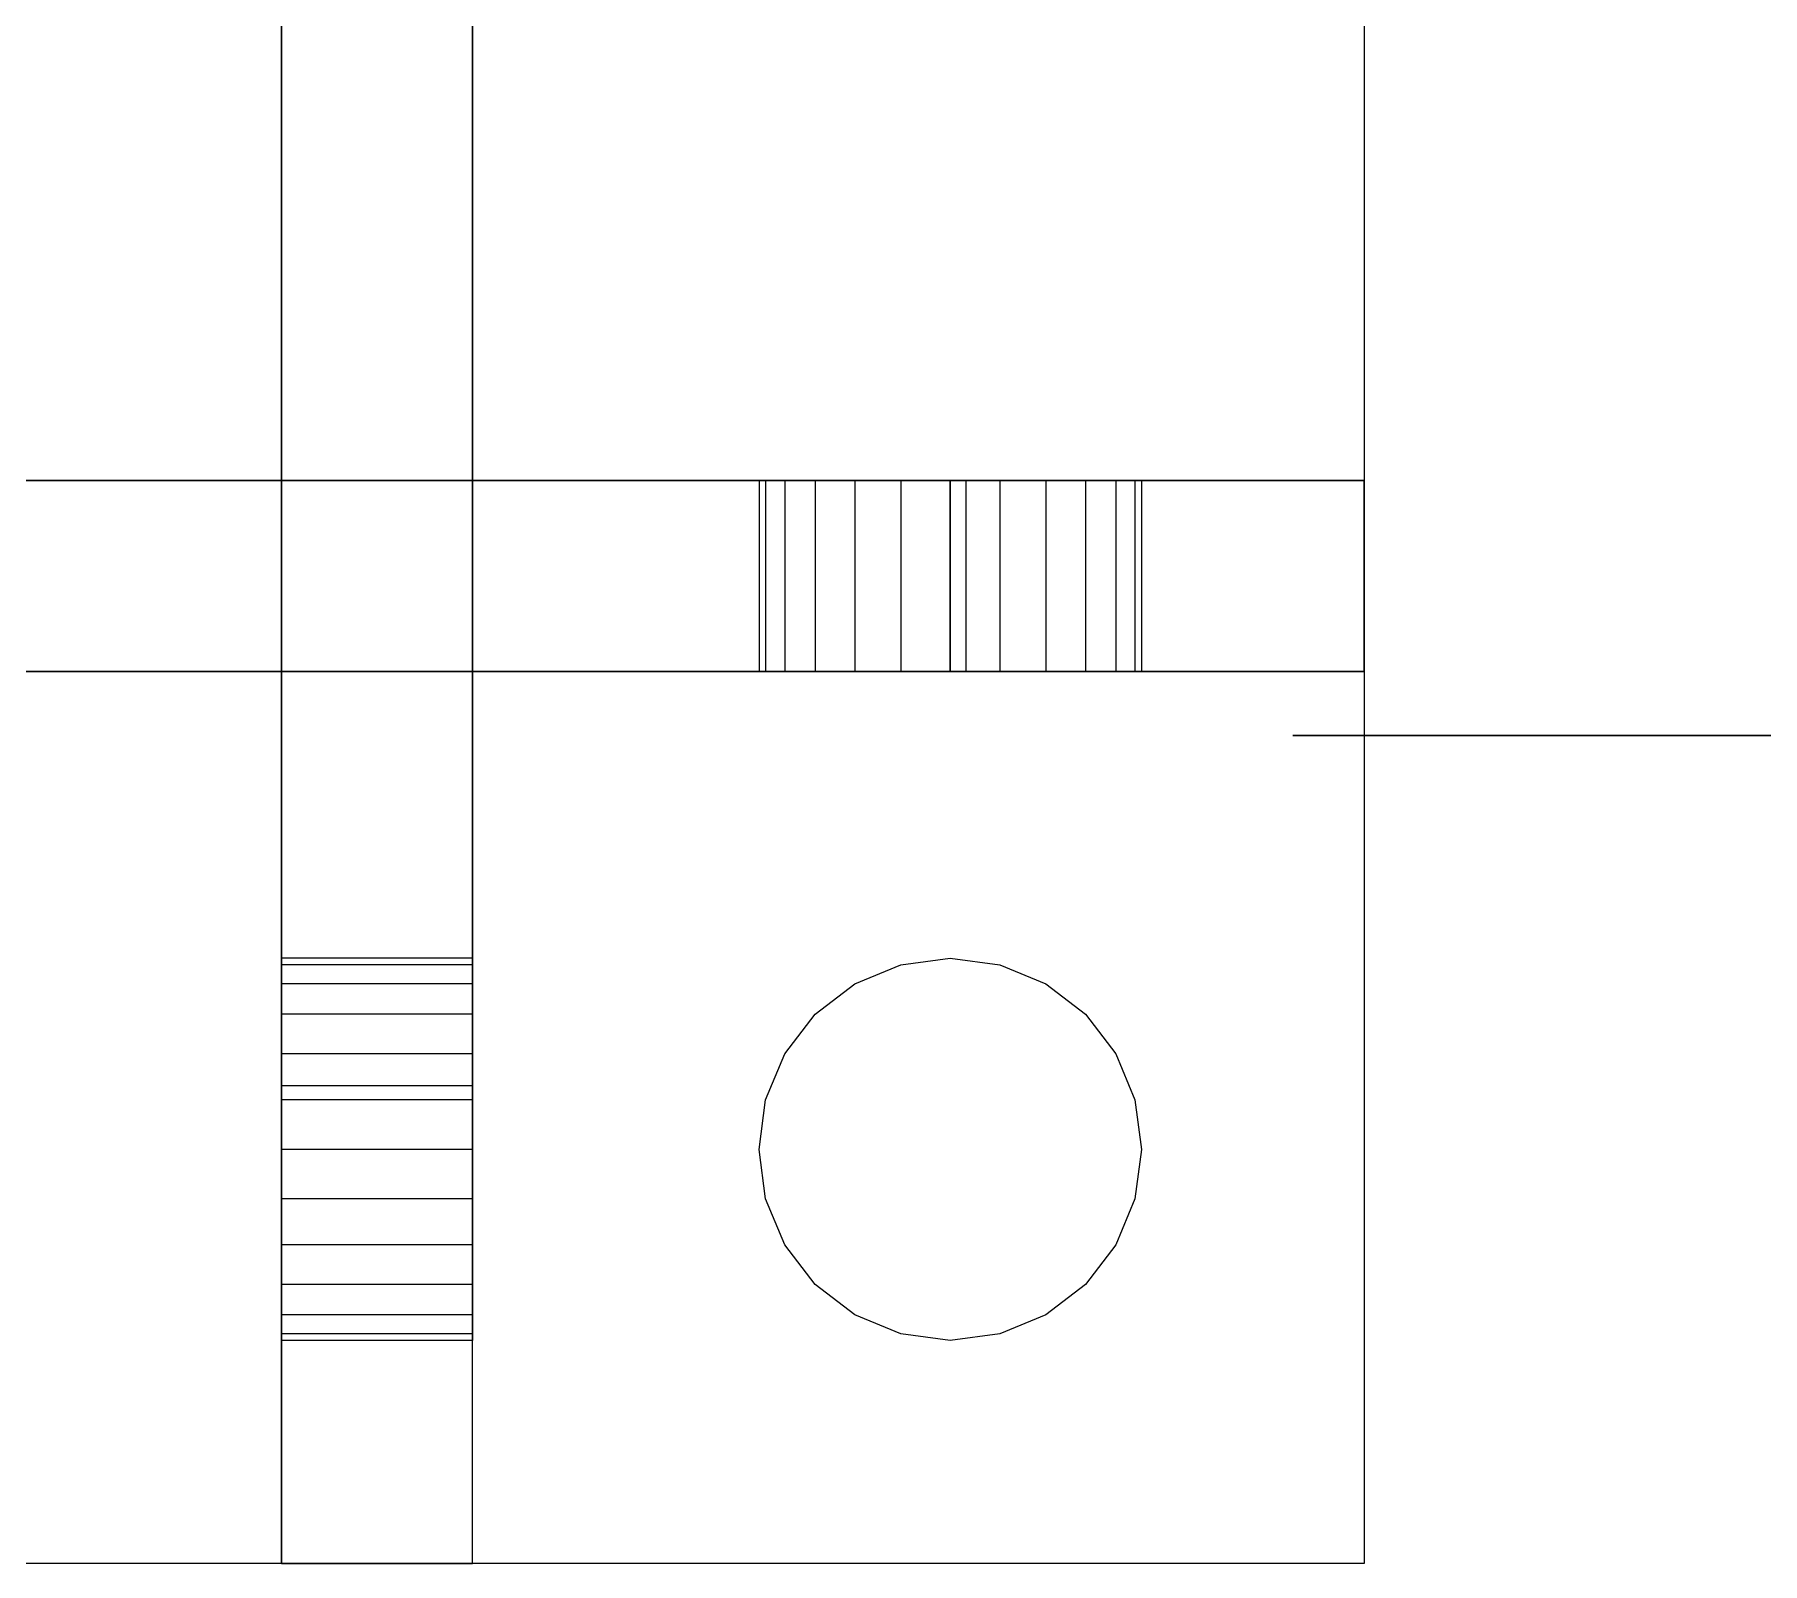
# Model space of a CAD drawing. Header units: metres. Extents: x -1 to 375, y 3 to 378.
# Drawn here: x 16.59 to 33.81, y 3.02 to 18.26 of the extents above; entities that cross this region are included whole.
import ezdxf

# ---------------------------------------------------------------- set-up
doc = ezdxf.new("R2010")
doc.units = ezdxf.units.M

msp = doc.modelspace()

# ---------------------------------------------------------------- linework, layer by layer
at = {"layer": 'Flat node sheet'}
for p, q in [((19.05, 33.497, -0.158), (19.05, 13.812, -0.158)), ((19.05, 33.497, 244.952), (19.05, 13.812, 244.952)), ((20.955, 33.497, -0.158), (20.955, 13.812, -0.158)), ((20.955, 33.497, 244.952), (20.955, 13.812, 244.952)), ((29.845, 33.497, 19.527), (29.845, 3.017, 19.527)), ((29.845, 33.497, 21.432), (29.845, 3.017, 21.432)), ((29.845, 33.497, 264.637), (29.845, 3.017, 264.637)), ((29.845, 33.497, 266.542), (29.845, 3.017, 266.542)), ((19.05, 3.017, 10.637), (19.05, 29.529, 10.637)), ((19.05, 3.017, 8.732), (19.05, 29.529, 8.732)), ((19.05, 3.017, 255.747), (19.05, 29.529, 255.747)), ((19.05, 3.017, 253.842), (19.05, 29.529, 253.842)), ((20.955, 3.017, 8.732), (20.955, 29.37, 8.732)), ((20.955, 3.017, 10.637), (20.955, 29.37, 10.637)), ((20.955, 3.017, 253.842), (20.955, 29.37, 253.842)), ((20.955, 3.017, 255.747), (20.955, 29.37, 255.747)), ((19.05, 3.017, 19.527), (19.05, 29.211, 19.527)), ((19.05, 29.211, 21.432), (19.05, 3.017, 21.432)), ((19.05, 3.017, 264.637), (19.05, 29.211, 264.637)), ((19.05, 29.211, 266.542), (19.05, 3.017, 266.542)), ((20.955, 3.017, 21.432), (20.955, 29.211, 21.432)), ((20.955, 3.017, 19.527), (20.955, 29.211, 19.527)), ((20.955, 3.017, 266.542), (20.955, 29.211, 266.542)), ((20.955, 3.017, 264.637), (20.955, 29.211, 264.637)), ((29.845, 22.702, 8.732), (29.845, 13.812, 8.732)), ((29.845, 22.702, 10.637), (29.845, 13.812, 10.637)), ((29.845, 22.702, 253.842), (29.845, 13.812, 253.842)), ((29.845, 22.702, 255.747), (29.845, 13.812, 255.747)), ((19.05, 3.017, 30.322), (19.05, 18.575, 30.322)), ((19.05, 3.017, 275.432), (19.05, 18.575, 275.432)), ((20.955, 3.017, 30.322), (20.955, 18.575, 30.322)), ((20.955, 3.017, 275.432), (20.955, 18.575, 275.432)), ((-0.635, 13.812, -0.158), (29.845, 13.812, -0.158)), ((-0.635, 13.812, 19.527), (25.876, 13.812, 19.527)), ((-0.635, 13.812, 21.432), (25.717, 13.812, 21.432)), ((-0.635, 13.812, 244.952), (29.845, 13.812, 244.952)), ((-0.635, 13.812, 264.637), (25.876, 13.812, 264.637)), ((-0.635, 13.812, 266.542), (25.717, 13.812, 266.542)), ((29.845, 13.812, 8.732), (3.651, 13.812, 8.732)), ((29.845, 13.812, 10.637), (3.651, 13.812, 10.637)), ((29.845, 13.812, 253.842), (3.651, 13.812, 253.842)), ((29.845, 13.812, 255.747), (3.651, 13.812, 255.747)), ((19.05, 13.812, 30.322), (10.16, 13.812, 30.322)), ((19.05, 13.812, 275.432), (10.16, 13.812, 275.432)), ((19.05, 11.907, 30.322), (19.05, 13.812, 30.322)), ((19.05, 13.812, 3.97), (20.955, 13.812, 3.97)), ((19.05, 11.907, 3.811), (19.05, 13.812, 3.97)), ((20.955, 13.812, 3.811), (19.05, 13.812, 3.811)), ((19.05, 13.812, 30.322), (19.05, 13.812, 3.97)), ((19.05, 13.812, 3.97), (19.05, 13.812, 3.811)), ((19.05, 13.812, -0.158), (19.05, 13.812, 3.97)), ((19.05, 13.812, 3.97), (19.05, 11.907, 3.97)), ((19.05, 13.812, -0.158), (20.955, 13.812, -0.158)), ((19.05, 13.812, 3.97), (20.955, 13.812, 3.97)), ((19.05, 11.907, 275.432), (19.05, 13.812, 275.432)), ((19.05, 13.812, 249.08), (20.955, 13.812, 249.08)), ((19.05, 11.907, 248.921), (19.05, 13.812, 249.08)), ((20.955, 13.812, 248.921), (19.05, 13.812, 248.921)), ((19.05, 13.812, 275.432), (19.05, 13.812, 249.08)), ((19.05, 13.812, 249.08), (19.05, 13.812, 248.921)), ((19.05, 13.812, 244.952), (19.05, 13.812, 249.08)), ((19.05, 13.812, 249.08), (19.05, 11.907, 249.08)), ((19.05, 13.812, 244.952), (20.955, 13.812, 244.952)), ((19.05, 13.812, 249.08), (20.955, 13.812, 249.08)), ((20.955, 11.907, 30.322), (20.955, 13.812, 30.322)), ((20.955, 11.907, 3.811), (20.955, 13.812, 3.97)), ((29.845, 13.812, 30.322), (20.955, 13.812, 30.322)), ((20.955, 13.812, 30.322), (20.955, 13.812, 3.97)), ((20.955, 13.812, 3.97), (20.955, 13.812, 3.811)), ((20.955, 13.812, 3.97), (20.955, 11.907, 3.97)), ((20.955, 13.812, -0.158), (20.955, 13.812, 3.97)), ((20.955, 11.907, 275.432), (20.955, 13.812, 275.432)), ((20.955, 11.907, 248.921), (20.955, 13.812, 249.08)), ((29.845, 13.812, 275.432), (20.955, 13.812, 275.432)), ((20.955, 13.812, 275.432), (20.955, 13.812, 249.08)), ((20.955, 13.812, 249.08), (20.955, 13.812, 248.921)), ((20.955, 13.812, 249.08), (20.955, 11.907, 249.08)), ((20.955, 13.812, 244.952), (20.955, 13.812, 249.08)), ((23.877, 13.812, 4.463), (23.813, 13.812, 3.97)), ((23.813, 13.812, 3.97), (23.877, 13.812, 3.477)), ((23.813, 13.812, 3.97), (23.813, 11.907, 3.97)), ((23.877, 13.812, 26.688), (23.813, 13.812, 26.195)), ((23.813, 13.812, 26.195), (23.877, 13.812, 25.702)), ((23.813, 13.812, 26.195), (23.813, 11.907, 26.195)), ((23.877, 13.812, 249.573), (23.813, 13.812, 249.08)), ((23.813, 13.812, 249.08), (23.877, 13.812, 248.587)), ((23.813, 13.812, 249.08), (23.813, 11.907, 249.08)), ((23.877, 13.812, 271.798), (23.813, 13.812, 271.305)), ((23.813, 13.812, 271.305), (23.877, 13.812, 270.812)), ((23.813, 13.812, 271.305), (23.813, 11.907, 271.305)), ((24.068, 13.812, 4.922), (23.877, 13.812, 4.463)), ((23.877, 13.812, 3.477), (24.068, 13.812, 3.017)), ((23.877, 13.812, 3.477), (23.877, 11.907, 3.477)), ((23.877, 13.812, 4.463), (23.877, 11.907, 4.463)), ((24.068, 13.812, 27.147), (23.877, 13.812, 26.688)), ((23.877, 13.812, 25.702), (24.068, 13.812, 25.242)), ((23.877, 13.812, 25.702), (23.877, 11.907, 25.702)), ((23.877, 13.812, 26.688), (23.877, 11.907, 26.688)), ((24.068, 13.812, 250.032), (23.877, 13.812, 249.573)), ((23.877, 13.812, 248.587), (24.068, 13.812, 248.127)), ((23.877, 13.812, 248.587), (23.877, 11.907, 248.587)), ((23.877, 13.812, 249.573), (23.877, 11.907, 249.573)), ((24.068, 13.812, 272.257), (23.877, 13.812, 271.798)), ((23.877, 13.812, 270.812), (24.068, 13.812, 270.352)), ((23.877, 13.812, 270.812), (23.877, 11.907, 270.812)), ((23.877, 13.812, 271.798), (23.877, 11.907, 271.798)), ((24.37, 13.812, 5.317), (24.068, 13.812, 4.922)), ((24.068, 13.812, 3.017), (24.37, 13.812, 2.623)), ((24.068, 13.812, 3.017), (24.068, 11.907, 3.017)), ((24.068, 13.812, 4.922), (24.068, 11.907, 4.922)), ((24.37, 13.812, 27.542), (24.068, 13.812, 27.147)), ((24.068, 13.812, 25.242), (24.37, 13.812, 24.848)), ((24.068, 13.812, 25.242), (24.068, 11.907, 25.242)), ((24.068, 13.812, 27.147), (24.068, 11.907, 27.147)), ((24.37, 13.812, 250.427), (24.068, 13.812, 250.032)), ((24.068, 13.812, 248.127), (24.37, 13.812, 247.733)), ((24.068, 13.812, 248.127), (24.068, 11.907, 248.127)), ((24.068, 13.812, 250.032), (24.068, 11.907, 250.032)), ((24.37, 13.812, 272.652), (24.068, 13.812, 272.257)), ((24.068, 13.812, 270.352), (24.37, 13.812, 269.958)), ((24.068, 13.812, 270.352), (24.068, 11.907, 270.352)), ((24.068, 13.812, 272.257), (24.068, 11.907, 272.257)), ((24.765, 13.812, 5.62), (24.37, 13.812, 5.317)), ((24.37, 13.812, 2.623), (24.765, 13.812, 2.32)), ((24.37, 13.812, 2.623), (24.37, 11.907, 2.623)), ((24.37, 13.812, 5.317), (24.37, 11.907, 5.317)), ((24.765, 13.812, 27.845), (24.37, 13.812, 27.542)), ((24.37, 13.812, 24.848), (24.765, 13.812, 24.545)), ((24.37, 13.812, 24.848), (24.37, 11.907, 24.848)), ((24.37, 13.812, 27.542), (24.37, 11.907, 27.542)), ((24.765, 13.812, 250.73), (24.37, 13.812, 250.427)), ((24.37, 13.812, 247.733), (24.765, 13.812, 247.43)), ((24.37, 13.812, 247.733), (24.37, 11.907, 247.733)), ((24.37, 13.812, 250.427), (24.37, 11.907, 250.427)), ((24.765, 13.812, 272.955), (24.37, 13.812, 272.652)), ((24.37, 13.812, 269.958), (24.765, 13.812, 269.655)), ((24.37, 13.812, 269.958), (24.37, 11.907, 269.958)), ((24.37, 13.812, 272.652), (24.37, 11.907, 272.652)), ((25.224, 13.812, 5.81), (24.765, 13.812, 5.62)), ((24.765, 13.812, 2.32), (25.224, 13.812, 2.13)), ((24.765, 13.812, 2.32), (24.765, 11.907, 2.32)), ((24.765, 13.812, 5.62), (24.765, 11.907, 5.62)), ((25.224, 13.812, 28.035), (24.765, 13.812, 27.845)), ((24.765, 13.812, 24.545), (25.224, 13.812, 24.355)), ((24.765, 13.812, 24.545), (24.765, 11.907, 24.545)), ((24.765, 13.812, 27.845), (24.765, 11.907, 27.845)), ((25.224, 13.812, 250.92), (24.765, 13.812, 250.73)), ((24.765, 13.812, 247.43), (25.224, 13.812, 247.24)), ((24.765, 13.812, 247.43), (24.765, 11.907, 247.43)), ((24.765, 13.812, 250.73), (24.765, 11.907, 250.73)), ((25.224, 13.812, 273.145), (24.765, 13.812, 272.955)), ((24.765, 13.812, 269.655), (25.224, 13.812, 269.465)), ((24.765, 13.812, 269.655), (24.765, 11.907, 269.655)), ((24.765, 13.812, 272.955), (24.765, 11.907, 272.955)), ((25.717, 13.812, 5.875), (25.224, 13.812, 5.81)), ((25.224, 13.812, 2.13), (25.717, 13.812, 2.065)), ((25.224, 13.812, 2.13), (25.224, 11.907, 2.13)), ((25.224, 13.812, 5.81), (25.224, 11.907, 5.81)), ((25.717, 13.812, 28.1), (25.224, 13.812, 28.035)), ((25.224, 13.812, 24.355), (25.717, 13.812, 24.29)), ((25.224, 13.812, 28.035), (25.224, 11.907, 28.035)), ((25.224, 13.812, 24.355), (25.224, 11.907, 24.355)), ((25.717, 13.812, 250.985), (25.224, 13.812, 250.92)), ((25.224, 13.812, 247.24), (25.717, 13.812, 247.175)), ((25.224, 13.812, 247.24), (25.224, 11.907, 247.24)), ((25.224, 13.812, 250.92), (25.224, 11.907, 250.92)), ((25.717, 13.812, 273.21), (25.224, 13.812, 273.145)), ((25.224, 13.812, 269.465), (25.717, 13.812, 269.4)), ((25.224, 13.812, 273.145), (25.224, 11.907, 273.145)), ((25.224, 13.812, 269.465), (25.224, 11.907, 269.465)), ((25.717, 11.907, 21.432), (25.717, 13.812, 21.432)), ((26.211, 13.812, 5.81), (25.717, 13.812, 5.875)), ((25.717, 13.812, 5.875), (25.717, 11.907, 5.875)), ((25.717, 13.812, 21.432), (29.845, 13.812, 25.56)), ((25.717, 13.812, 19.527), (25.717, 13.812, 21.432)), ((25.717, 11.907, 266.542), (25.717, 13.812, 266.542)), ((26.211, 13.812, 250.92), (25.717, 13.812, 250.985)), ((25.717, 13.812, 250.985), (25.717, 11.907, 250.985)), ((25.717, 13.812, 266.542), (29.845, 13.812, 270.67)), ((25.717, 13.812, 264.637), (25.717, 13.812, 266.542)), ((25.717, 11.907, 19.527), (25.717, 13.812, 19.527)), ((25.717, 13.812, 2.065), (26.211, 13.812, 2.13)), ((25.717, 13.812, 2.065), (25.717, 11.907, 2.065)), ((25.717, 13.812, 24.29), (26.211, 13.812, 24.355)), ((26.211, 13.812, 28.035), (25.717, 13.812, 28.1)), ((25.717, 13.812, 28.1), (25.717, 11.907, 28.1)), ((25.717, 13.812, 24.29), (25.717, 11.907, 24.29)), ((29.845, 13.812, 19.527), (25.717, 13.812, 19.527)), ((25.717, 13.812, 21.432), (25.717, 11.907, 21.432)), ((25.876, 13.812, 19.527), (25.717, 13.812, 21.432)), ((25.717, 13.812, 21.432), (25.876, 13.812, 21.432)), ((25.717, 11.907, 264.637), (25.717, 13.812, 264.637)), ((25.717, 13.812, 247.175), (26.211, 13.812, 247.24)), ((25.717, 13.812, 247.175), (25.717, 11.907, 247.175)), ((25.717, 13.812, 269.4), (26.211, 13.812, 269.465)), ((26.211, 13.812, 273.145), (25.717, 13.812, 273.21)), ((25.717, 13.812, 273.21), (25.717, 11.907, 273.21)), ((25.717, 13.812, 269.4), (25.717, 11.907, 269.4)), ((29.845, 13.812, 264.637), (25.717, 13.812, 264.637)), ((25.717, 13.812, 266.542), (25.717, 11.907, 266.542)), ((25.876, 13.812, 264.637), (25.717, 13.812, 266.542)), ((25.717, 13.812, 266.542), (25.876, 13.812, 266.542)), ((25.876, 11.907, 19.527), (25.876, 13.812, 19.527)), ((25.876, 11.907, 21.432), (25.876, 13.812, 21.432)), ((25.876, 11.907, 264.637), (25.876, 13.812, 264.637)), ((25.876, 11.907, 266.542), (25.876, 13.812, 266.542)), ((26.211, 13.812, 2.13), (26.67, 13.812, 2.32)), ((26.67, 13.812, 5.62), (26.211, 13.812, 5.81)), ((26.211, 13.812, 2.13), (26.211, 11.907, 2.13)), ((26.211, 13.812, 5.81), (26.211, 11.907, 5.81)), ((26.211, 13.812, 24.355), (26.67, 13.812, 24.545)), ((26.67, 13.812, 27.845), (26.211, 13.812, 28.035)), ((26.211, 13.812, 28.035), (26.211, 11.907, 28.035)), ((26.211, 13.812, 24.355), (26.211, 11.907, 24.355)), ((26.211, 13.812, 247.24), (26.67, 13.812, 247.43)), ((26.67, 13.812, 250.73), (26.211, 13.812, 250.92)), ((26.211, 13.812, 247.24), (26.211, 11.907, 247.24)), ((26.211, 13.812, 250.92), (26.211, 11.907, 250.92)), ((26.211, 13.812, 269.465), (26.67, 13.812, 269.655)), ((26.67, 13.812, 272.955), (26.211, 13.812, 273.145)), ((26.211, 13.812, 273.145), (26.211, 11.907, 273.145)), ((26.211, 13.812, 269.465), (26.211, 11.907, 269.465)), ((26.67, 13.812, 2.32), (27.065, 13.812, 2.623)), ((27.065, 13.812, 5.317), (26.67, 13.812, 5.62)), ((26.67, 13.812, 5.62), (26.67, 11.907, 5.62)), ((26.67, 13.812, 2.32), (26.67, 11.907, 2.32)), ((26.67, 13.812, 24.545), (27.065, 13.812, 24.848)), ((27.065, 13.812, 27.542), (26.67, 13.812, 27.845)), ((26.67, 13.812, 27.845), (26.67, 11.907, 27.845)), ((26.67, 13.812, 24.545), (26.67, 11.907, 24.545)), ((26.67, 13.812, 247.43), (27.065, 13.812, 247.733)), ((27.065, 13.812, 250.427), (26.67, 13.812, 250.73)), ((26.67, 13.812, 250.73), (26.67, 11.907, 250.73)), ((26.67, 13.812, 247.43), (26.67, 11.907, 247.43)), ((26.67, 13.812, 269.655), (27.065, 13.812, 269.958)), ((27.065, 13.812, 272.652), (26.67, 13.812, 272.955)), ((26.67, 13.812, 272.955), (26.67, 11.907, 272.955)), ((26.67, 13.812, 269.655), (26.67, 11.907, 269.655)), ((27.065, 13.812, 2.623), (27.367, 13.812, 3.017)), ((27.367, 13.812, 4.922), (27.065, 13.812, 5.317)), ((27.065, 13.812, 5.317), (27.065, 11.907, 5.317)), ((27.065, 13.812, 2.623), (27.065, 11.907, 2.623)), ((27.065, 13.812, 24.848), (27.367, 13.812, 25.242)), ((27.367, 13.812, 27.147), (27.065, 13.812, 27.542)), ((27.065, 13.812, 27.542), (27.065, 11.907, 27.542)), ((27.065, 13.812, 24.848), (27.065, 11.907, 24.848)), ((27.065, 13.812, 247.733), (27.367, 13.812, 248.127)), ((27.367, 13.812, 250.032), (27.065, 13.812, 250.427)), ((27.065, 13.812, 250.427), (27.065, 11.907, 250.427)), ((27.065, 13.812, 247.733), (27.065, 11.907, 247.733)), ((27.065, 13.812, 269.958), (27.367, 13.812, 270.352)), ((27.367, 13.812, 272.257), (27.065, 13.812, 272.652)), ((27.065, 13.812, 272.652), (27.065, 11.907, 272.652)), ((27.065, 13.812, 269.958), (27.065, 11.907, 269.958)), ((27.367, 13.812, 3.017), (27.558, 13.812, 3.477)), ((27.558, 13.812, 4.463), (27.367, 13.812, 4.922)), ((27.367, 13.812, 4.922), (27.367, 11.907, 4.922)), ((27.367, 13.812, 3.017), (27.367, 11.907, 3.017)), ((27.367, 13.812, 25.242), (27.558, 13.812, 25.702)), ((27.558, 13.812, 26.688), (27.367, 13.812, 27.147)), ((27.367, 13.812, 27.147), (27.367, 11.907, 27.147)), ((27.367, 13.812, 25.242), (27.367, 11.907, 25.242)), ((27.367, 13.812, 248.127), (27.558, 13.812, 248.587)), ((27.558, 13.812, 249.573), (27.367, 13.812, 250.032)), ((27.367, 13.812, 250.032), (27.367, 11.907, 250.032)), ((27.367, 13.812, 248.127), (27.367, 11.907, 248.127)), ((27.367, 13.812, 270.352), (27.558, 13.812, 270.812)), ((27.558, 13.812, 271.798), (27.367, 13.812, 272.257)), ((27.367, 13.812, 272.257), (27.367, 11.907, 272.257)), ((27.367, 13.812, 270.352), (27.367, 11.907, 270.352)), ((27.558, 13.812, 3.477), (27.623, 13.812, 3.97)), ((27.623, 13.812, 3.97), (27.558, 13.812, 4.463)), ((27.558, 13.812, 4.463), (27.558, 11.907, 4.463)), ((27.558, 13.812, 3.477), (27.558, 11.907, 3.477)), ((27.558, 13.812, 25.702), (27.623, 13.812, 26.195)), ((27.623, 13.812, 26.195), (27.558, 13.812, 26.688)), ((27.558, 13.812, 26.688), (27.558, 11.907, 26.688)), ((27.558, 13.812, 25.702), (27.558, 11.907, 25.702)), ((27.558, 13.812, 248.587), (27.623, 13.812, 249.08)), ((27.623, 13.812, 249.08), (27.558, 13.812, 249.573)), ((27.558, 13.812, 249.573), (27.558, 11.907, 249.573)), ((27.558, 13.812, 248.587), (27.558, 11.907, 248.587)), ((27.558, 13.812, 270.812), (27.623, 13.812, 271.305)), ((27.623, 13.812, 271.305), (27.558, 13.812, 271.798)), ((27.558, 13.812, 271.798), (27.558, 11.907, 271.798)), ((27.558, 13.812, 270.812), (27.558, 11.907, 270.812)), ((27.623, 13.812, 3.97), (27.623, 11.907, 3.97)), ((27.623, 13.812, 26.195), (27.623, 11.907, 26.195)), ((27.623, 13.812, 249.08), (27.623, 11.907, 249.08)), ((27.623, 13.812, 271.305), (27.623, 11.907, 271.305)), ((29.845, 11.907, -0.158), (29.845, 13.812, -0.158)), ((29.845, 11.907, 19.527), (29.845, 13.812, 19.527)), ((29.845, 11.907, 25.56), (29.845, 13.812, 25.56)), ((29.845, 11.907, 30.322), (29.845, 13.812, 30.322)), ((29.845, 13.812, 30.322), (29.845, 13.812, 25.56)), ((29.845, 13.812, -0.158), (29.845, 13.812, 19.527)), ((29.845, 13.812, 8.732), (29.845, 13.812, 10.637)), ((29.845, 11.907, 244.952), (29.845, 13.812, 244.952)), ((29.845, 11.907, 264.637), (29.845, 13.812, 264.637)), ((29.845, 11.907, 270.67), (29.845, 13.812, 270.67)), ((29.845, 11.907, 275.432), (29.845, 13.812, 275.432)), ((29.845, 13.812, 275.432), (29.845, 13.812, 270.67)), ((29.845, 13.812, 244.952), (29.845, 13.812, 264.637)), ((29.845, 13.812, 253.842), (29.845, 13.812, 255.747)), ((-0.635, 11.907, -0.158), (29.845, 11.907, -0.158)), ((-0.635, 11.907, 19.527), (25.876, 11.907, 19.527)), ((-0.635, 11.907, 21.432), (25.717, 11.907, 21.432)), ((-0.635, 11.907, 244.952), (29.845, 11.907, 244.952)), ((-0.635, 11.907, 264.637), (25.876, 11.907, 264.637)), ((-0.635, 11.907, 266.542), (25.717, 11.907, 266.542)), ((3.651, 11.907, 8.732), (29.845, 11.907, 8.732)), ((29.845, 11.907, 10.637), (3.651, 11.907, 10.637)), ((3.651, 11.907, 253.842), (29.845, 11.907, 253.842)), ((29.845, 11.907, 255.747), (3.651, 11.907, 255.747)), ((19.05, 11.907, 30.322), (10.16, 11.907, 30.322)), ((19.05, 11.907, 275.432), (10.16, 11.907, 275.432)), ((19.05, 11.907, 30.322), (19.05, 11.907, 3.811)), ((20.955, 11.907, 3.811), (19.05, 11.907, 3.811)), ((19.05, 11.907, 3.97), (19.05, 7.78, -0.158)), ((19.05, 11.907, 3.97), (20.955, 11.907, 3.97)), ((19.05, 11.907, 275.432), (19.05, 11.907, 248.921)), ((20.955, 11.907, 248.921), (19.05, 11.907, 248.921)), ((19.05, 11.907, 249.08), (19.05, 7.78, 244.952)), ((19.05, 11.907, 249.08), (20.955, 11.907, 249.08)), ((29.845, 11.907, 30.322), (20.955, 11.907, 30.322)), ((20.955, 11.907, 30.322), (20.955, 11.907, 3.811)), ((20.955, 11.907, 3.97), (20.955, 7.78, -0.158)), ((29.845, 11.907, 275.432), (20.955, 11.907, 275.432)), ((20.955, 11.907, 275.432), (20.955, 11.907, 248.921)), ((20.955, 11.907, 249.08), (20.955, 7.78, 244.952)), ((23.813, 11.907, 3.97), (23.877, 11.907, 3.477)), ((23.877, 11.907, 4.463), (23.813, 11.907, 3.97)), ((23.813, 11.907, 26.195), (23.877, 11.907, 25.702)), ((23.877, 11.907, 26.688), (23.813, 11.907, 26.195)), ((23.813, 11.907, 249.08), (23.877, 11.907, 248.587)), ((23.877, 11.907, 249.573), (23.813, 11.907, 249.08)), ((23.813, 11.907, 271.305), (23.877, 11.907, 270.812)), ((23.877, 11.907, 271.798), (23.813, 11.907, 271.305)), ((23.877, 11.907, 3.477), (24.068, 11.907, 3.017)), ((24.068, 11.907, 4.922), (23.877, 11.907, 4.463)), ((23.877, 11.907, 25.702), (24.068, 11.907, 25.242)), ((24.068, 11.907, 27.147), (23.877, 11.907, 26.688)), ((23.877, 11.907, 248.587), (24.068, 11.907, 248.127)), ((24.068, 11.907, 250.032), (23.877, 11.907, 249.573)), ((23.877, 11.907, 270.812), (24.068, 11.907, 270.352)), ((24.068, 11.907, 272.257), (23.877, 11.907, 271.798)), ((24.068, 11.907, 3.017), (24.37, 11.907, 2.623)), ((24.37, 11.907, 5.317), (24.068, 11.907, 4.922)), ((24.068, 11.907, 25.242), (24.37, 11.907, 24.848)), ((24.37, 11.907, 27.542), (24.068, 11.907, 27.147)), ((24.068, 11.907, 248.127), (24.37, 11.907, 247.733)), ((24.37, 11.907, 250.427), (24.068, 11.907, 250.032)), ((24.068, 11.907, 270.352), (24.37, 11.907, 269.958)), ((24.37, 11.907, 272.652), (24.068, 11.907, 272.257)), ((24.37, 11.907, 2.623), (24.765, 11.907, 2.32)), ((24.765, 11.907, 5.62), (24.37, 11.907, 5.317)), ((24.37, 11.907, 24.848), (24.765, 11.907, 24.545)), ((24.765, 11.907, 27.845), (24.37, 11.907, 27.542)), ((24.37, 11.907, 247.733), (24.765, 11.907, 247.43)), ((24.765, 11.907, 250.73), (24.37, 11.907, 250.427)), ((24.37, 11.907, 269.958), (24.765, 11.907, 269.655)), ((24.765, 11.907, 272.955), (24.37, 11.907, 272.652)), ((24.765, 11.907, 2.32), (25.224, 11.907, 2.13)), ((25.224, 11.907, 5.81), (24.765, 11.907, 5.62)), ((25.224, 11.907, 28.035), (24.765, 11.907, 27.845)), ((24.765, 11.907, 24.545), (25.224, 11.907, 24.355)), ((24.765, 11.907, 247.43), (25.224, 11.907, 247.24)), ((25.224, 11.907, 250.92), (24.765, 11.907, 250.73)), ((25.224, 11.907, 273.145), (24.765, 11.907, 272.955)), ((24.765, 11.907, 269.655), (25.224, 11.907, 269.465)), ((25.224, 11.907, 2.13), (25.717, 11.907, 2.065)), ((25.717, 11.907, 5.875), (25.224, 11.907, 5.81)), ((25.717, 11.907, 28.1), (25.224, 11.907, 28.035)), ((25.224, 11.907, 24.355), (25.717, 11.907, 24.29)), ((25.224, 11.907, 247.24), (25.717, 11.907, 247.175)), ((25.717, 11.907, 250.985), (25.224, 11.907, 250.92)), ((25.717, 11.907, 273.21), (25.224, 11.907, 273.145)), ((25.224, 11.907, 269.465), (25.717, 11.907, 269.4)), ((25.717, 11.907, 19.527), (25.717, 11.907, 21.432)), ((25.717, 11.907, 21.432), (29.845, 11.907, 25.56)), ((26.211, 11.907, 5.81), (25.717, 11.907, 5.875)), ((25.717, 11.907, 264.637), (25.717, 11.907, 266.542)), ((25.717, 11.907, 266.542), (29.845, 11.907, 270.67)), ((26.211, 11.907, 250.92), (25.717, 11.907, 250.985)), ((29.845, 11.907, 19.527), (25.717, 11.907, 19.527)), ((25.717, 11.907, 2.065), (26.211, 11.907, 2.13)), ((26.211, 11.907, 28.035), (25.717, 11.907, 28.1)), ((25.717, 11.907, 24.29), (26.211, 11.907, 24.355)), ((25.876, 11.907, 19.527), (25.717, 11.907, 21.432)), ((25.717, 11.907, 21.432), (25.876, 11.907, 21.432)), ((29.845, 11.907, 264.637), (25.717, 11.907, 264.637)), ((25.717, 11.907, 247.175), (26.211, 11.907, 247.24)), ((26.211, 11.907, 273.145), (25.717, 11.907, 273.21)), ((25.717, 11.907, 269.4), (26.211, 11.907, 269.465)), ((25.876, 11.907, 264.637), (25.717, 11.907, 266.542)), ((25.717, 11.907, 266.542), (25.876, 11.907, 266.542)), ((26.211, 11.907, 2.13), (26.67, 11.907, 2.32)), ((26.67, 11.907, 5.62), (26.211, 11.907, 5.81)), ((26.67, 11.907, 27.845), (26.211, 11.907, 28.035)), ((26.211, 11.907, 24.355), (26.67, 11.907, 24.545)), ((26.211, 11.907, 247.24), (26.67, 11.907, 247.43)), ((26.67, 11.907, 250.73), (26.211, 11.907, 250.92)), ((26.67, 11.907, 272.955), (26.211, 11.907, 273.145)), ((26.211, 11.907, 269.465), (26.67, 11.907, 269.655)), ((27.065, 11.907, 5.317), (26.67, 11.907, 5.62)), ((26.67, 11.907, 2.32), (27.065, 11.907, 2.623)), ((27.065, 11.907, 27.542), (26.67, 11.907, 27.845)), ((26.67, 11.907, 24.545), (27.065, 11.907, 24.848)), ((27.065, 11.907, 250.427), (26.67, 11.907, 250.73)), ((26.67, 11.907, 247.43), (27.065, 11.907, 247.733)), ((27.065, 11.907, 272.652), (26.67, 11.907, 272.955)), ((26.67, 11.907, 269.655), (27.065, 11.907, 269.958)), ((27.367, 11.907, 4.922), (27.065, 11.907, 5.317)), ((27.065, 11.907, 2.623), (27.367, 11.907, 3.017)), ((27.367, 11.907, 27.147), (27.065, 11.907, 27.542)), ((27.065, 11.907, 24.848), (27.367, 11.907, 25.242)), ((27.367, 11.907, 250.032), (27.065, 11.907, 250.427)), ((27.065, 11.907, 247.733), (27.367, 11.907, 248.127)), ((27.367, 11.907, 272.257), (27.065, 11.907, 272.652)), ((27.065, 11.907, 269.958), (27.367, 11.907, 270.352)), ((27.558, 11.907, 4.463), (27.367, 11.907, 4.922)), ((27.367, 11.907, 3.017), (27.558, 11.907, 3.477)), ((27.558, 11.907, 26.688), (27.367, 11.907, 27.147)), ((27.367, 11.907, 25.242), (27.558, 11.907, 25.702)), ((27.558, 11.907, 249.573), (27.367, 11.907, 250.032)), ((27.367, 11.907, 248.127), (27.558, 11.907, 248.587)), ((27.558, 11.907, 271.798), (27.367, 11.907, 272.257)), ((27.367, 11.907, 270.352), (27.558, 11.907, 270.812)), ((27.623, 11.907, 3.97), (27.558, 11.907, 4.463)), ((27.558, 11.907, 3.477), (27.623, 11.907, 3.97)), ((27.623, 11.907, 26.195), (27.558, 11.907, 26.688)), ((27.558, 11.907, 25.702), (27.623, 11.907, 26.195)), ((27.623, 11.907, 249.08), (27.558, 11.907, 249.573)), ((27.558, 11.907, 248.587), (27.623, 11.907, 249.08)), ((27.623, 11.907, 271.305), (27.558, 11.907, 271.798)), ((27.558, 11.907, 270.812), (27.623, 11.907, 271.305)), ((29.845, 11.907, -0.158), (29.845, 11.907, 19.527)), ((29.845, 11.907, 30.322), (29.845, 11.907, 25.56)), ((29.845, 11.907, 8.732), (29.845, 3.017, 8.732)), ((29.845, 11.907, 8.732), (29.845, 11.907, 10.637)), ((29.845, 11.907, 10.637), (29.845, 3.017, 10.637)), ((29.845, 11.907, 244.952), (29.845, 11.907, 264.637)), ((29.845, 11.907, 275.432), (29.845, 11.907, 270.67)), ((29.845, 11.907, 253.842), (29.845, 3.017, 253.842)), ((29.845, 11.907, 253.842), (29.845, 11.907, 255.747)), ((29.845, 11.907, 255.747), (29.845, 3.017, 255.747)), ((19.05, 9.05, 3.97), (19.05, 8.985, 3.477)), ((19.05, 8.985, 4.463), (19.05, 9.05, 3.97)), ((20.955, 9.05, 3.97), (19.05, 9.05, 3.97)), ((19.05, 9.05, 249.08), (19.05, 8.985, 248.587)), ((19.05, 8.985, 249.573), (19.05, 9.05, 249.08)), ((20.955, 9.05, 249.08), (19.05, 9.05, 249.08)), ((19.05, 8.985, 3.477), (19.05, 8.795, 3.017)), ((19.05, 8.795, 4.922), (19.05, 8.985, 4.463)), ((20.955, 8.985, 3.477), (19.05, 8.985, 3.477)), ((20.955, 8.985, 4.463), (19.05, 8.985, 4.463)), ((19.05, 8.985, 248.587), (19.05, 8.795, 248.127)), ((19.05, 8.795, 250.032), (19.05, 8.985, 249.573)), ((20.955, 8.985, 248.587), (19.05, 8.985, 248.587)), ((20.955, 8.985, 249.573), (19.05, 8.985, 249.573)), ((20.955, 8.985, 4.463), (20.955, 9.05, 3.97)), ((20.955, 9.05, 3.97), (20.955, 8.985, 3.477)), ((20.955, 8.985, 249.573), (20.955, 9.05, 249.08)), ((20.955, 9.05, 249.08), (20.955, 8.985, 248.587)), ((20.955, 8.795, 4.922), (20.955, 8.985, 4.463)), ((20.955, 8.985, 3.477), (20.955, 8.795, 3.017)), ((20.955, 8.795, 250.032), (20.955, 8.985, 249.573)), ((20.955, 8.985, 248.587), (20.955, 8.795, 248.127)), ((24.765, 8.795, 21.432), (25.224, 8.985, 21.432)), ((24.765, 8.795, 19.527), (25.224, 8.985, 19.527)), ((24.765, 8.795, 266.542), (25.224, 8.985, 266.542)), ((24.765, 8.795, 264.637), (25.224, 8.985, 264.637)), ((25.224, 8.985, 21.432), (25.717, 9.05, 21.432)), ((25.224, 8.985, 19.527), (25.717, 9.05, 19.527)), ((25.224, 8.985, 266.542), (25.717, 9.05, 266.542)), ((25.224, 8.985, 264.637), (25.717, 9.05, 264.637)), ((25.224, 8.985, 21.432), (25.224, 8.985, 19.527)), ((25.224, 8.985, 266.542), (25.224, 8.985, 264.637)), ((25.717, 9.05, 21.432), (26.211, 8.985, 21.432)), ((25.717, 9.05, 19.527), (26.211, 8.985, 19.527)), ((25.717, 9.05, 21.432), (25.717, 9.05, 19.527)), ((25.717, 9.05, 266.542), (26.211, 8.985, 266.542)), ((25.717, 9.05, 264.637), (26.211, 8.985, 264.637)), ((25.717, 9.05, 266.542), (25.717, 9.05, 264.637)), ((26.211, 8.985, 21.432), (26.67, 8.795, 21.432)), ((26.211, 8.985, 19.527), (26.67, 8.795, 19.527)), ((26.211, 8.985, 21.432), (26.211, 8.985, 19.527)), ((26.211, 8.985, 266.542), (26.67, 8.795, 266.542)), ((26.211, 8.985, 264.637), (26.67, 8.795, 264.637)), ((26.211, 8.985, 266.542), (26.211, 8.985, 264.637)), ((19.05, 8.492, 5.317), (19.05, 8.795, 4.922)), ((19.05, 8.795, 3.017), (19.05, 8.492, 2.623)), ((20.955, 8.795, 4.922), (19.05, 8.795, 4.922)), ((20.955, 8.795, 3.017), (19.05, 8.795, 3.017)), ((19.05, 8.492, 250.427), (19.05, 8.795, 250.032)), ((19.05, 8.795, 248.127), (19.05, 8.492, 247.733)), ((20.955, 8.795, 250.032), (19.05, 8.795, 250.032)), ((20.955, 8.795, 248.127), (19.05, 8.795, 248.127)), ((20.955, 8.492, 5.317), (20.955, 8.795, 4.922)), ((20.955, 8.795, 3.017), (20.955, 8.492, 2.623)), ((20.955, 8.492, 250.427), (20.955, 8.795, 250.032)), ((20.955, 8.795, 248.127), (20.955, 8.492, 247.733)), ((24.37, 8.492, 21.432), (24.765, 8.795, 21.432)), ((24.37, 8.492, 19.527), (24.765, 8.795, 19.527)), ((24.37, 8.492, 266.542), (24.765, 8.795, 266.542)), ((24.37, 8.492, 264.637), (24.765, 8.795, 264.637)), ((24.765, 8.795, 21.432), (24.765, 8.795, 19.527)), ((24.765, 8.795, 266.542), (24.765, 8.795, 264.637)), ((26.67, 8.795, 21.432), (27.065, 8.492, 21.432)), ((26.67, 8.795, 19.527), (27.065, 8.492, 19.527)), ((26.67, 8.795, 21.432), (26.67, 8.795, 19.527)), ((26.67, 8.795, 266.542), (27.065, 8.492, 266.542)), ((26.67, 8.795, 264.637), (27.065, 8.492, 264.637)), ((26.67, 8.795, 266.542), (26.67, 8.795, 264.637)), ((19.05, 8.097, 5.62), (19.05, 8.492, 5.317)), ((19.05, 8.492, 2.623), (19.05, 8.097, 2.32)), ((20.955, 8.492, 5.317), (19.05, 8.492, 5.317)), ((20.955, 8.492, 2.623), (19.05, 8.492, 2.623)), ((19.05, 8.097, 250.73), (19.05, 8.492, 250.427)), ((19.05, 8.492, 247.733), (19.05, 8.097, 247.43)), ((20.955, 8.492, 250.427), (19.05, 8.492, 250.427)), ((20.955, 8.492, 247.733), (19.05, 8.492, 247.733)), ((20.955, 8.097, 5.62), (20.955, 8.492, 5.317)), ((20.955, 8.492, 2.623), (20.955, 8.097, 2.32)), ((20.955, 8.097, 250.73), (20.955, 8.492, 250.427)), ((20.955, 8.492, 247.733), (20.955, 8.097, 247.43)), ((24.068, 8.097, 21.432), (24.37, 8.492, 21.432)), ((24.068, 8.097, 19.527), (24.37, 8.492, 19.527)), ((24.068, 8.097, 266.542), (24.37, 8.492, 266.542)), ((24.068, 8.097, 264.637), (24.37, 8.492, 264.637)), ((24.37, 8.492, 21.432), (24.37, 8.492, 19.527)), ((24.37, 8.492, 266.542), (24.37, 8.492, 264.637)), ((27.065, 8.492, 21.432), (27.367, 8.097, 21.432)), ((27.065, 8.492, 19.527), (27.367, 8.097, 19.527)), ((27.065, 8.492, 21.432), (27.065, 8.492, 19.527)), ((27.065, 8.492, 266.542), (27.367, 8.097, 266.542)), ((27.065, 8.492, 264.637), (27.367, 8.097, 264.637)), ((27.065, 8.492, 266.542), (27.065, 8.492, 264.637)), ((19.05, 7.638, 5.81), (19.05, 8.097, 5.62)), ((19.05, 8.097, 2.32), (19.05, 7.638, 2.13)), ((20.955, 8.097, 5.62), (19.05, 8.097, 5.62)), ((20.955, 8.097, 2.32), (19.05, 8.097, 2.32)), ((19.05, 7.638, 250.92), (19.05, 8.097, 250.73)), ((19.05, 8.097, 247.43), (19.05, 7.638, 247.24)), ((20.955, 8.097, 250.73), (19.05, 8.097, 250.73)), ((20.955, 8.097, 247.43), (19.05, 8.097, 247.43)), ((20.955, 7.638, 5.81), (20.955, 8.097, 5.62)), ((20.955, 8.097, 2.32), (20.955, 7.638, 2.13)), ((20.955, 7.638, 250.92), (20.955, 8.097, 250.73)), ((20.955, 8.097, 247.43), (20.955, 7.638, 247.24)), ((23.877, 7.638, 21.432), (24.068, 8.097, 21.432)), ((23.877, 7.638, 19.527), (24.068, 8.097, 19.527)), ((23.877, 7.638, 266.542), (24.068, 8.097, 266.542)), ((23.877, 7.638, 264.637), (24.068, 8.097, 264.637)), ((24.068, 8.097, 21.432), (24.068, 8.097, 19.527)), ((24.068, 8.097, 266.542), (24.068, 8.097, 264.637)), ((27.367, 8.097, 21.432), (27.558, 7.638, 21.432)), ((27.367, 8.097, 19.527), (27.558, 7.638, 19.527)), ((27.367, 8.097, 21.432), (27.367, 8.097, 19.527)), ((27.367, 8.097, 266.542), (27.558, 7.638, 266.542)), ((27.367, 8.097, 264.637), (27.558, 7.638, 264.637)), ((27.367, 8.097, 266.542), (27.367, 8.097, 264.637)), ((19.05, 3.017, -0.158), (19.05, 7.78, -0.158)), ((19.05, 7.78, -0.158), (20.955, 7.78, -0.158)), ((19.05, 3.017, 244.952), (19.05, 7.78, 244.952)), ((19.05, 7.78, 244.952), (20.955, 7.78, 244.952)), ((20.955, 3.017, -0.158), (20.955, 7.78, -0.158)), ((20.955, 3.017, 244.952), (20.955, 7.78, 244.952)), ((19.05, 7.145, 5.875), (19.05, 7.638, 5.81)), ((19.05, 7.638, 2.13), (19.05, 7.145, 2.065)), ((20.955, 7.638, 5.81), (19.05, 7.638, 5.81)), ((20.955, 7.638, 2.13), (19.05, 7.638, 2.13)), ((19.05, 7.145, 250.985), (19.05, 7.638, 250.92)), ((19.05, 7.638, 247.24), (19.05, 7.145, 247.175)), ((20.955, 7.638, 250.92), (19.05, 7.638, 250.92)), ((20.955, 7.638, 247.24), (19.05, 7.638, 247.24)), ((20.955, 7.145, 5.875), (20.955, 7.638, 5.81)), ((20.955, 7.638, 2.13), (20.955, 7.145, 2.065)), ((20.955, 7.145, 250.985), (20.955, 7.638, 250.92)), ((20.955, 7.638, 247.24), (20.955, 7.145, 247.175)), ((23.813, 7.145, 21.432), (23.877, 7.638, 21.432)), ((23.813, 7.145, 19.527), (23.877, 7.638, 19.527)), ((23.813, 7.145, 266.542), (23.877, 7.638, 266.542)), ((23.813, 7.145, 264.637), (23.877, 7.638, 264.637)), ((23.877, 7.638, 21.432), (23.877, 7.638, 19.527)), ((23.877, 7.638, 266.542), (23.877, 7.638, 264.637)), ((27.558, 7.638, 21.432), (27.623, 7.145, 21.432)), ((27.558, 7.638, 19.527), (27.623, 7.145, 19.527)), ((27.558, 7.638, 21.432), (27.558, 7.638, 19.527)), ((27.558, 7.638, 266.542), (27.623, 7.145, 266.542)), ((27.558, 7.638, 264.637), (27.623, 7.145, 264.637)), ((27.558, 7.638, 266.542), (27.558, 7.638, 264.637)), ((19.05, 6.652, 5.81), (19.05, 7.145, 5.875)), ((19.05, 7.145, 2.065), (19.05, 6.652, 2.13)), ((20.955, 7.145, 5.875), (19.05, 7.145, 5.875)), ((20.955, 7.145, 2.065), (19.05, 7.145, 2.065)), ((19.05, 6.652, 250.92), (19.05, 7.145, 250.985)), ((19.05, 7.145, 247.175), (19.05, 6.652, 247.24)), ((20.955, 7.145, 250.985), (19.05, 7.145, 250.985)), ((20.955, 7.145, 247.175), (19.05, 7.145, 247.175)), ((20.955, 6.652, 5.81), (20.955, 7.145, 5.875)), ((20.955, 7.145, 2.065), (20.955, 6.652, 2.13)), ((20.955, 6.652, 250.92), (20.955, 7.145, 250.985)), ((20.955, 7.145, 247.175), (20.955, 6.652, 247.24)), ((23.877, 6.652, 21.432), (23.813, 7.145, 21.432)), ((23.877, 6.652, 19.527), (23.813, 7.145, 19.527)), ((23.813, 7.145, 21.432), (23.813, 7.145, 19.527)), ((23.877, 6.652, 266.542), (23.813, 7.145, 266.542)), ((23.877, 6.652, 264.637), (23.813, 7.145, 264.637)), ((23.813, 7.145, 266.542), (23.813, 7.145, 264.637)), ((27.623, 7.145, 21.432), (27.558, 6.652, 21.432)), ((27.623, 7.145, 19.527), (27.558, 6.652, 19.527)), ((27.623, 7.145, 266.542), (27.558, 6.652, 266.542)), ((27.623, 7.145, 264.637), (27.558, 6.652, 264.637)), ((27.623, 7.145, 21.432), (27.623, 7.145, 19.527)), ((27.623, 7.145, 266.542), (27.623, 7.145, 264.637)), ((19.05, 6.192, 5.62), (19.05, 6.652, 5.81)), ((19.05, 6.652, 2.13), (19.05, 6.192, 2.32)), ((20.955, 6.652, 5.81), (19.05, 6.652, 5.81)), ((20.955, 6.652, 2.13), (19.05, 6.652, 2.13)), ((19.05, 6.192, 250.73), (19.05, 6.652, 250.92)), ((19.05, 6.652, 247.24), (19.05, 6.192, 247.43)), ((20.955, 6.652, 250.92), (19.05, 6.652, 250.92)), ((20.955, 6.652, 247.24), (19.05, 6.652, 247.24)), ((20.955, 6.192, 5.62), (20.955, 6.652, 5.81)), ((20.955, 6.652, 2.13), (20.955, 6.192, 2.32)), ((20.955, 6.192, 250.73), (20.955, 6.652, 250.92)), ((20.955, 6.652, 247.24), (20.955, 6.192, 247.43)), ((24.068, 6.192, 21.432), (23.877, 6.652, 21.432)), ((24.068, 6.192, 19.527), (23.877, 6.652, 19.527)), ((23.877, 6.652, 21.432), (23.877, 6.652, 19.527)), ((24.068, 6.192, 266.542), (23.877, 6.652, 266.542)), ((24.068, 6.192, 264.637), (23.877, 6.652, 264.637)), ((23.877, 6.652, 266.542), (23.877, 6.652, 264.637)), ((27.558, 6.652, 21.432), (27.367, 6.192, 21.432)), ((27.558, 6.652, 19.527), (27.367, 6.192, 19.527)), ((27.558, 6.652, 266.542), (27.367, 6.192, 266.542)), ((27.558, 6.652, 264.637), (27.367, 6.192, 264.637)), ((27.558, 6.652, 21.432), (27.558, 6.652, 19.527)), ((27.558, 6.652, 266.542), (27.558, 6.652, 264.637)), ((19.05, 5.798, 5.317), (19.05, 6.192, 5.62)), ((19.05, 6.192, 2.32), (19.05, 5.798, 2.623)), ((20.955, 6.192, 5.62), (19.05, 6.192, 5.62)), ((20.955, 6.192, 2.32), (19.05, 6.192, 2.32)), ((19.05, 5.798, 250.427), (19.05, 6.192, 250.73)), ((19.05, 6.192, 247.43), (19.05, 5.798, 247.733)), ((20.955, 6.192, 250.73), (19.05, 6.192, 250.73)), ((20.955, 6.192, 247.43), (19.05, 6.192, 247.43)), ((20.955, 5.798, 5.317), (20.955, 6.192, 5.62)), ((20.955, 6.192, 2.32), (20.955, 5.798, 2.623)), ((20.955, 5.798, 250.427), (20.955, 6.192, 250.73)), ((20.955, 6.192, 247.43), (20.955, 5.798, 247.733)), ((24.37, 5.798, 21.432), (24.068, 6.192, 21.432)), ((24.37, 5.798, 19.527), (24.068, 6.192, 19.527)), ((24.068, 6.192, 21.432), (24.068, 6.192, 19.527)), ((24.37, 5.798, 266.542), (24.068, 6.192, 266.542)), ((24.37, 5.798, 264.637), (24.068, 6.192, 264.637)), ((24.068, 6.192, 266.542), (24.068, 6.192, 264.637)), ((27.367, 6.192, 21.432), (27.065, 5.798, 21.432)), ((27.367, 6.192, 19.527), (27.065, 5.798, 19.527)), ((27.367, 6.192, 266.542), (27.065, 5.798, 266.542)), ((27.367, 6.192, 264.637), (27.065, 5.798, 264.637)), ((27.367, 6.192, 21.432), (27.367, 6.192, 19.527)), ((27.367, 6.192, 266.542), (27.367, 6.192, 264.637)), ((19.05, 5.495, 4.922), (19.05, 5.798, 5.317)), ((19.05, 5.798, 2.623), (19.05, 5.495, 3.017)), ((20.955, 5.798, 5.317), (19.05, 5.798, 5.317)), ((20.955, 5.798, 2.623), (19.05, 5.798, 2.623)), ((19.05, 5.495, 250.032), (19.05, 5.798, 250.427)), ((19.05, 5.798, 247.733), (19.05, 5.495, 248.127)), ((20.955, 5.798, 250.427), (19.05, 5.798, 250.427)), ((20.955, 5.798, 247.733), (19.05, 5.798, 247.733)), ((20.955, 5.495, 4.922), (20.955, 5.798, 5.317)), ((20.955, 5.798, 2.623), (20.955, 5.495, 3.017)), ((20.955, 5.495, 250.032), (20.955, 5.798, 250.427)), ((20.955, 5.798, 247.733), (20.955, 5.495, 248.127)), ((24.765, 5.495, 21.432), (24.37, 5.798, 21.432)), ((24.765, 5.495, 19.527), (24.37, 5.798, 19.527)), ((24.37, 5.798, 21.432), (24.37, 5.798, 19.527)), ((24.765, 5.495, 266.542), (24.37, 5.798, 266.542)), ((24.765, 5.495, 264.637), (24.37, 5.798, 264.637)), ((24.37, 5.798, 266.542), (24.37, 5.798, 264.637)), ((27.065, 5.798, 21.432), (26.67, 5.495, 21.432)), ((27.065, 5.798, 19.527), (26.67, 5.495, 19.527)), ((27.065, 5.798, 266.542), (26.67, 5.495, 266.542)), ((27.065, 5.798, 264.637), (26.67, 5.495, 264.637)), ((27.065, 5.798, 21.432), (27.065, 5.798, 19.527)), ((27.065, 5.798, 266.542), (27.065, 5.798, 264.637)), ((19.05, 5.305, 4.463), (19.05, 5.495, 4.922)), ((19.05, 5.495, 3.017), (19.05, 5.305, 3.477)), ((20.955, 5.495, 4.922), (19.05, 5.495, 4.922)), ((20.955, 5.495, 3.017), (19.05, 5.495, 3.017)), ((19.05, 5.305, 249.573), (19.05, 5.495, 250.032)), ((19.05, 5.495, 248.127), (19.05, 5.305, 248.587)), ((20.955, 5.495, 250.032), (19.05, 5.495, 250.032)), ((20.955, 5.495, 248.127), (19.05, 5.495, 248.127)), ((20.955, 5.305, 4.463), (20.955, 5.495, 4.922)), ((20.955, 5.495, 3.017), (20.955, 5.305, 3.477)), ((20.955, 5.305, 249.573), (20.955, 5.495, 250.032)), ((20.955, 5.495, 248.127), (20.955, 5.305, 248.587)), ((25.224, 5.305, 21.432), (24.765, 5.495, 21.432)), ((25.224, 5.305, 19.527), (24.765, 5.495, 19.527)), ((24.765, 5.495, 21.432), (24.765, 5.495, 19.527)), ((25.224, 5.305, 266.542), (24.765, 5.495, 266.542)), ((25.224, 5.305, 264.637), (24.765, 5.495, 264.637)), ((24.765, 5.495, 266.542), (24.765, 5.495, 264.637)), ((26.67, 5.495, 21.432), (26.211, 5.305, 21.432)), ((26.67, 5.495, 19.527), (26.211, 5.305, 19.527)), ((26.67, 5.495, 266.542), (26.211, 5.305, 266.542)), ((26.67, 5.495, 264.637), (26.211, 5.305, 264.637)), ((26.67, 5.495, 21.432), (26.67, 5.495, 19.527)), ((26.67, 5.495, 266.542), (26.67, 5.495, 264.637)), ((19.05, 5.24, 3.97), (19.05, 5.305, 4.463)), ((19.05, 5.305, 3.477), (19.05, 5.24, 3.97)), ((20.955, 5.305, 4.463), (19.05, 5.305, 4.463)), ((20.955, 5.305, 3.477), (19.05, 5.305, 3.477)), ((19.05, 5.24, 249.08), (19.05, 5.305, 249.573)), ((19.05, 5.305, 248.587), (19.05, 5.24, 249.08)), ((20.955, 5.305, 249.573), (19.05, 5.305, 249.573)), ((20.955, 5.305, 248.587), (19.05, 5.305, 248.587)), ((20.955, 5.24, 3.97), (19.05, 5.24, 3.97)), ((20.955, 5.24, 249.08), (19.05, 5.24, 249.08)), ((20.955, 5.24, 3.97), (20.955, 5.305, 4.463)), ((20.955, 5.305, 3.477), (20.955, 5.24, 3.97)), ((20.955, 5.24, 249.08), (20.955, 5.305, 249.573)), ((20.955, 5.305, 248.587), (20.955, 5.24, 249.08)), ((25.717, 5.24, 21.432), (25.224, 5.305, 21.432)), ((25.717, 5.24, 19.527), (25.224, 5.305, 19.527)), ((25.224, 5.305, 21.432), (25.224, 5.305, 19.527)), ((25.717, 5.24, 266.542), (25.224, 5.305, 266.542)), ((25.717, 5.24, 264.637), (25.224, 5.305, 264.637)), ((25.224, 5.305, 266.542), (25.224, 5.305, 264.637)), ((26.211, 5.305, 21.432), (25.717, 5.24, 21.432)), ((26.211, 5.305, 19.527), (25.717, 5.24, 19.527)), ((26.211, 5.305, 266.542), (25.717, 5.24, 266.542)), ((26.211, 5.305, 264.637), (25.717, 5.24, 264.637)), ((25.717, 5.24, 21.432), (25.717, 5.24, 19.527)), ((25.717, 5.24, 266.542), (25.717, 5.24, 264.637)), ((26.211, 5.305, 21.432), (26.211, 5.305, 19.527)), ((26.211, 5.305, 266.542), (26.211, 5.305, 264.637)), ((29.845, 3.017, 19.527), (10.16, 3.017, 19.527)), ((29.845, 3.017, 21.432), (10.16, 3.017, 21.432)), ((29.845, 3.017, 264.637), (10.16, 3.017, 264.637)), ((29.845, 3.017, 266.542), (10.16, 3.017, 266.542)), ((29.845, 3.017, 8.732), (14.288, 3.017, 8.732)), ((29.845, 3.017, 10.637), (14.288, 3.017, 10.637)), ((29.845, 3.017, 253.842), (14.288, 3.017, 253.842)), ((29.845, 3.017, 255.747), (14.288, 3.017, 255.747)), ((19.05, 3.017, 21.432), (19.05, 3.017, 30.322)), ((19.05, 3.017, 10.637), (19.05, 3.017, 19.527)), ((19.05, 3.017, -0.158), (19.05, 3.017, 8.732)), ((19.05, 3.017, 30.322), (20.955, 3.017, 30.322)), ((19.05, 3.017, -0.158), (20.955, 3.017, -0.158)), ((19.05, 3.017, 8.732), (20.955, 3.017, 8.732)), ((19.05, 3.017, 10.637), (20.955, 3.017, 10.637)), ((19.05, 3.017, 19.527), (20.955, 3.017, 19.527)), ((19.05, 3.017, 21.432), (20.955, 3.017, 21.432)), ((19.05, 3.017, 266.542), (19.05, 3.017, 275.432)), ((19.05, 3.017, 255.747), (19.05, 3.017, 264.637)), ((19.05, 3.017, 244.952), (19.05, 3.017, 253.842)), ((19.05, 3.017, 275.432), (20.955, 3.017, 275.432)), ((19.05, 3.017, 244.952), (20.955, 3.017, 244.952)), ((19.05, 3.017, 253.842), (20.955, 3.017, 253.842)), ((19.05, 3.017, 255.747), (20.955, 3.017, 255.747)), ((19.05, 3.017, 264.637), (20.955, 3.017, 264.637)), ((19.05, 3.017, 266.542), (20.955, 3.017, 266.542)), ((20.955, 3.017, 21.432), (20.955, 3.017, 30.322)), ((20.955, 3.017, 10.637), (20.955, 3.017, 19.527)), ((20.955, 3.017, -0.158), (20.955, 3.017, 8.732)), ((20.955, 3.017, 266.542), (20.955, 3.017, 275.432)), ((20.955, 3.017, 255.747), (20.955, 3.017, 264.637)), ((20.955, 3.017, 244.952), (20.955, 3.017, 253.842)), ((29.845, 3.017, 8.732), (29.845, 3.017, 10.637)), ((29.845, 3.017, 19.527), (29.845, 3.017, 21.432)), ((29.845, 3.017, 253.842), (29.845, 3.017, 255.747)), ((29.845, 3.017, 264.637), (29.845, 3.017, 266.542))]:
    msp.add_line(p, q, dxfattribs=at)
at = {"layer": 'Ratched Strap'}
for p, q in [((29.133, 11.272, 242.97), (31.827, 11.272, 245.664)), ((242.493, 11.272, 29.61), (29.133, 11.272, 242.97)), ((29.133, 11.272, 32.304), (31.827, 11.272, 29.61)), ((29.133, 11.272, 32.304), (242.493, 11.272, 245.664)), ((245.187, 11.272, 32.304), (31.827, 11.272, 245.664)), ((31.827, 11.272, 29.61), (245.187, 11.272, 242.97))]:
    msp.add_line(p, q, dxfattribs=at)

doc.saveas('drawing.dxf')
